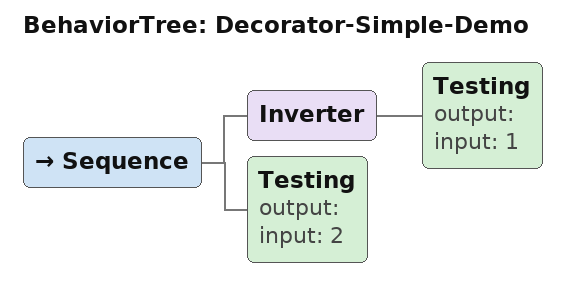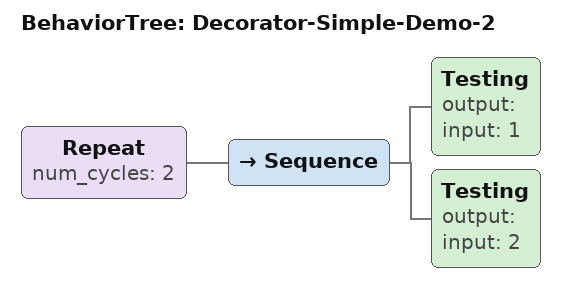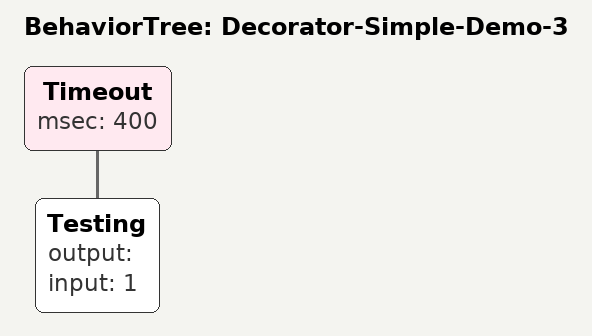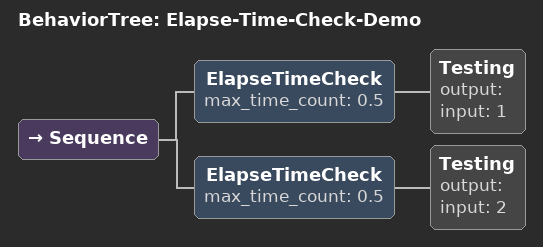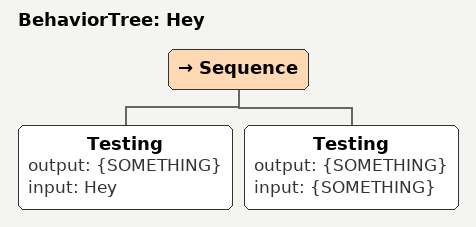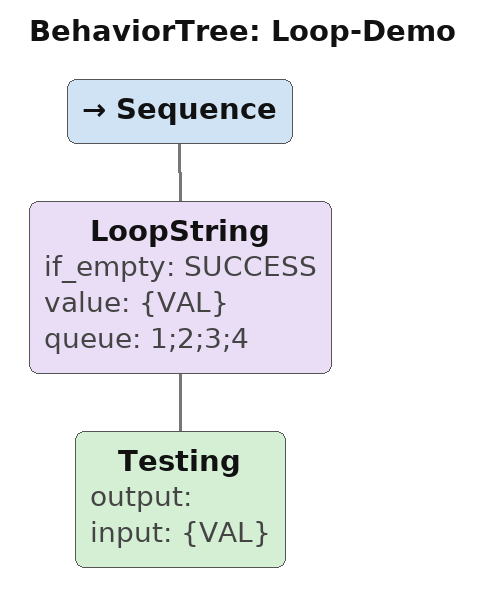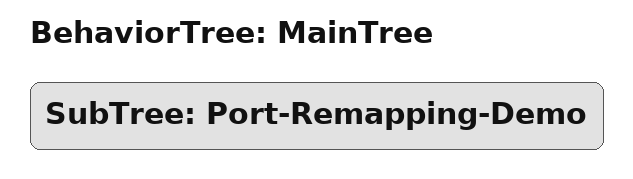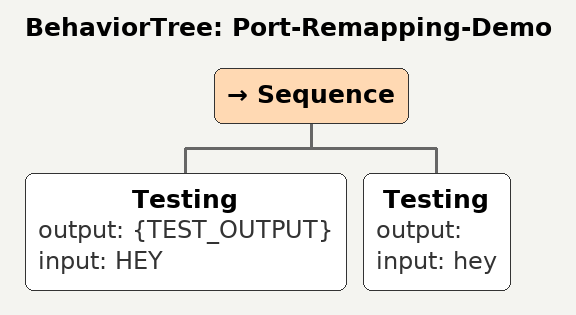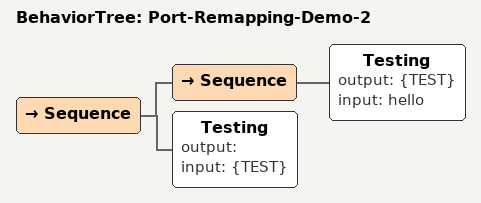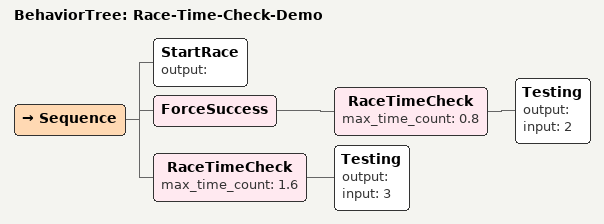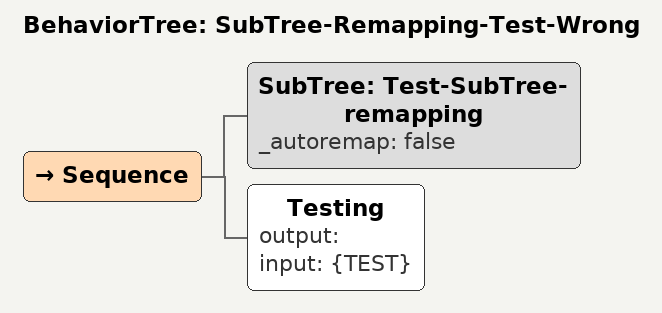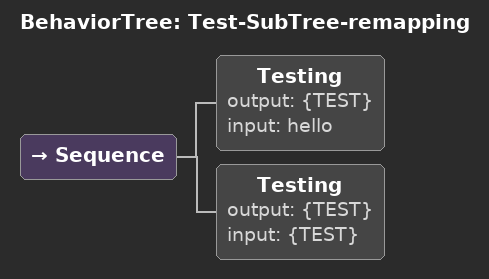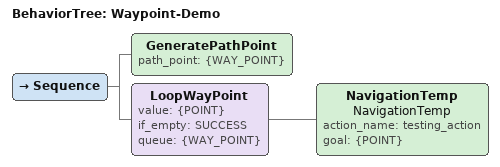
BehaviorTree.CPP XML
<?xml version="1.0" encoding="UTF-8"?>
<root BTCPP_format="4">
  <BehaviorTree ID="Decorator-Simple-Demo">
    <Sequence>
      <Inverter>
        <Testing output=""
                 input="1"/>
      </Inverter>
      <Testing output=""
               input="2"/>
    </Sequence>
  </BehaviorTree>

  <BehaviorTree ID="Decorator-Simple-Demo-2">
    <Repeat num_cycles="2">
      <Sequence>
        <Testing output=""
                 input="1"/>
        <Testing output=""
                 input="2"/>
      </Sequence>
    </Repeat>
  </BehaviorTree>

  <BehaviorTree ID="Decorator-Simple-Demo-3">
    <Timeout msec="400">
      <Testing output=""
               input="1"/>
    </Timeout>
  </BehaviorTree>

  <BehaviorTree ID="Elapse-Time-Check-Demo">
    <Sequence>
      <ElapseTimeCheck max_time_count="0.5">
        <Testing output=""
                 input="1"/>
      </ElapseTimeCheck>
      <ElapseTimeCheck max_time_count="0.5">
        <Testing output=""
                 input="2"/>
      </ElapseTimeCheck>
    </Sequence>
  </BehaviorTree>

  <BehaviorTree ID="Hey">
    <Sequence>
      <Testing output="{SOMETHING}"
               input="Hey"/>
      <Testing output="{SOMETHING}"
               input="{SOMETHING}"/>
    </Sequence>
  </BehaviorTree>

  <BehaviorTree ID="Loop-Demo">
    <Sequence>
      <LoopString if_empty="SUCCESS"
                  value="{VAL}"
                  queue="1;2;3;4">
        <Testing output=""
                 input="{VAL}"/>
      </LoopString>
    </Sequence>
  </BehaviorTree>

  <BehaviorTree ID="MainTree">
    <SubTree ID="Port-Remapping-Demo"/>
  </BehaviorTree>

  <BehaviorTree ID="Port-Remapping-Demo">
    <Sequence>
      <Testing output="{TEST_OUTPUT}"
               input="HEY"/>
      <Testing output=""
               input="hey"/>
    </Sequence>
  </BehaviorTree>

  <BehaviorTree ID="Port-Remapping-Demo-2">
    <Sequence>
      <Sequence>
        <Testing output="{TEST}"
                 input="hello"/>
      </Sequence>
      <Testing output=""
               input="{TEST}"/>
    </Sequence>
  </BehaviorTree>

  <BehaviorTree ID="Race-Time-Check-Demo">
    <Sequence>
      <StartRace output=""/>
      <ForceSuccess>
        <RaceTimeCheck max_time_count="0.8">
          <Testing output=""
                   input="2"/>
        </RaceTimeCheck>
      </ForceSuccess>
      <RaceTimeCheck max_time_count="1.6">
        <Testing output=""
                 input="3"/>
      </RaceTimeCheck>
    </Sequence>
  </BehaviorTree>

  <BehaviorTree ID="SubTree-Remapping-Test-Wrong">
    <Sequence>
      <SubTree ID="Test-SubTree-remapping"
               _autoremap="false"/>
      <Testing output=""
               input="{TEST}"/>
    </Sequence>
  </BehaviorTree>

  <BehaviorTree ID="Test-SubTree-remapping">
    <Sequence>
      <Testing output="{TEST}"
               input="hello"/>
      <Testing output="{TEST}"
               input="{TEST}"/>
    </Sequence>
  </BehaviorTree>

  <BehaviorTree ID="Waypoint-Demo">
    <Sequence>
      <GeneratePathPoint path_point="{WAY_POINT}"/>
      <LoopWayPoint value="{POINT}"
                    if_empty="SUCCESS"
                    queue="{WAY_POINT}">
        <NavigationTemp name="NavigationTemp" action_name="testing_action" goal="{POINT}"/>
      </LoopWayPoint>
    </Sequence>
  </BehaviorTree>

</root>
